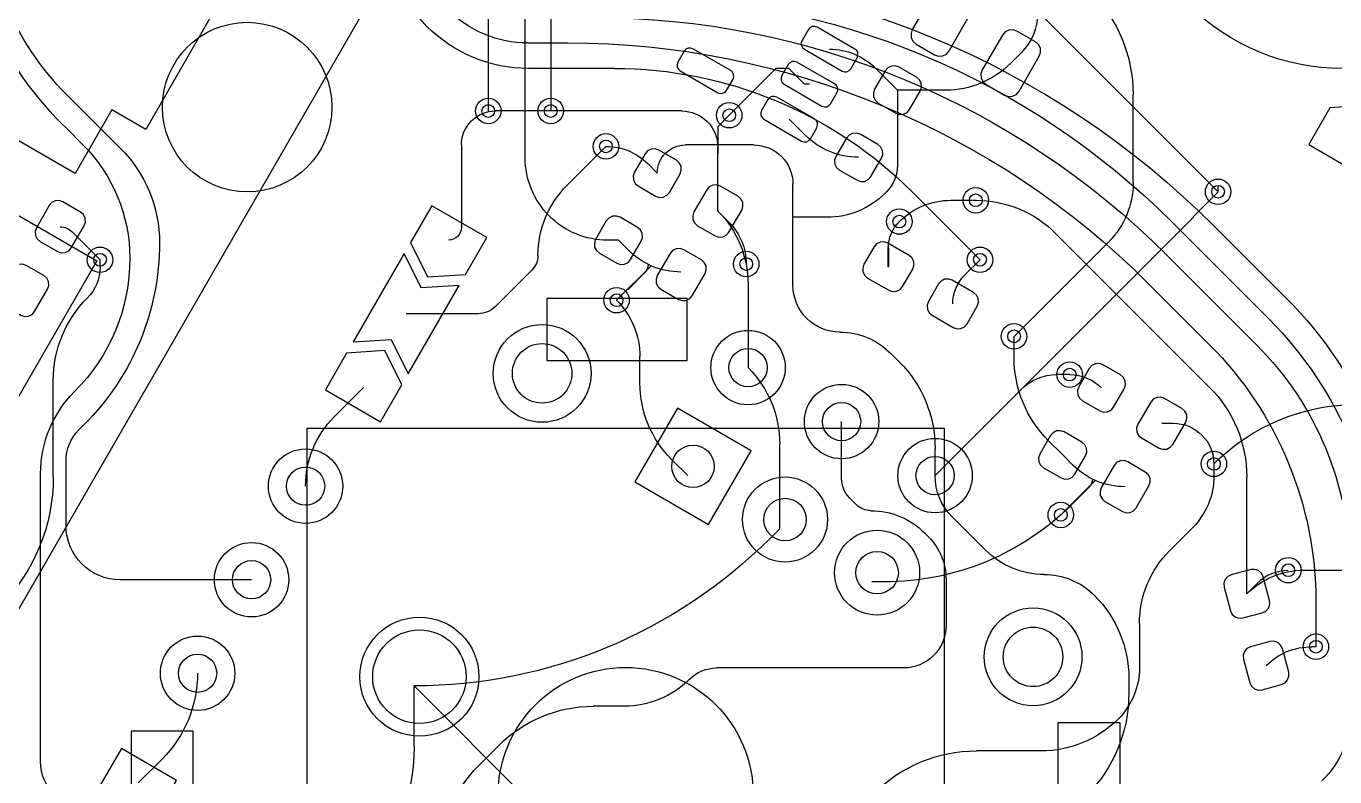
# Model space of a CAD drawing. Header units: millimetres. Extents: x -220 to 263, y -14 to 135.
# Drawn here: x -54.96 to -24.18, y 14.24 to 31.89 of the extents above; entities that cross this region are included whole.
import ezdxf

# ---------------------------------------------------------------- set-up
doc = ezdxf.new("R2010")
doc.units = ezdxf.units.MM
for name, color, linetype, lineweight, true_color in [('livello 10', 6, 'Continuous', 25, 0xff00ff), ('livello 7', 6, 'Continuous', 25, 0xff00ff), ('livello 8', 18, 'Continuous', 25, 0x000000), ('livello 9', 18, 'Continuous', 25, 0x000000)]:
    doc.layers.add(name, color=color, linetype=linetype, lineweight=lineweight, true_color=true_color)

msp = doc.modelspace()

# ---------------------------------------------------------------- linework, layer by layer
at = {"layer": 'livello 10', "color": 6, "true_color": 0xff00ff, "flags": 128}
for points in [[(-50.498, 32.322), (-52.148, 29.464)], [(-53.807, 28.429), (-56.605, 30.044)], [(-52.944, 29.924), (-53.807, 28.429)], [(-52.148, 29.464), (-52.944, 29.924)], [(-57.367, 28.724), (-53.298, 26.374)], [(-53.298, 26.374), (-60.298, 14.25)]]:
    msp.add_lwpolyline(points, dxfattribs=at)
at = {"layer": 'livello 7', "color": 6, "true_color": 0xff00ff, "flags": 128}
for points in [[(-62.882, 4.773), (-46.358, 33.395)], [(-50.498, 32.322), (-52.148, 29.464)], [(-53.807, 28.429), (-56.605, 30.044)], [(-52.944, 29.924), (-53.807, 28.429)], [(-52.148, 29.464), (-52.944, 29.924)], [(-57.367, 28.724), (-53.298, 26.374)], [(-53.298, 26.374), (-60.298, 14.25)], [(-39.41, 25.492), (-42.71, 25.492)], [(-42.71, 25.492), (-42.71, 24.032)], [(-39.41, 24.032), (-39.41, 25.492)], [(-42.71, 24.032), (-39.41, 24.032)], [(-48.36, 22.439), (-33.36, 22.439)], [(-48.36, 22.439), (-48.36, 4.939)], [(-33.36, 4.939), (-33.36, 22.439)], [(-30.69, 15.512), (-30.69, 12.212)], [(-29.23, 15.512), (-30.69, 15.512)], [(-29.23, 12.212), (-29.23, 15.512)], [(-51.03, 15.312), (-52.49, 15.312)], [(-52.49, 15.312), (-52.49, 12.012)], [(-51.03, 12.012), (-51.03, 15.312)]]:
    msp.add_lwpolyline(points, dxfattribs=at)
at = {"layer": 'livello 7', "color": 6, "true_color": 0xff00ff}
msp.add_circle((-40.86, 13.812), 3, dxfattribs=at)
at = {"layer": 'livello 8', "color": 163, "true_color": 0x4d7fc4, "flags": 128}
for points in [[(-54.118, 29.595, -0.198912), (-56.523, 35.399)], [(-54.013, 30.29, -0.198912), (-55.923, 34.899)], [(-43.147, 30.899, -0.414214), (-46.523, 34.274)], [(-43.16, 31.499, -0.414214), (-45.823, 34.162)], [(-41.523, 33.199, -0.198914), (-27.012, 27.189)], [(-40.823, 32.599, -0.198912), (-28.019, 27.296)], [(-24.001, 30.899, -0.198914), (-27.623, 32.399)], [(-41.623, 32.099, -0.198913), (-28.136, 26.513)], [(-42.223, 31.499, -0.198913), (-28.566, 25.842)], [(-41.123, 30.899, -0.198913), (-34.123, 28)], [(-44.723, 29.099, -0.414214), (-43.923, 29.899)], [(-39.538, 29.899, -0.414214), (-38.691, 29.052)], [(-53.627, 29.103, -0.198914), (-52.523, 26.437)], [(-52.742, 29.018, -0.198913), (-51.823, 26.799)], [(-41.323, 29.066, -0.19891), (-40.333, 28.655)], [(-42.922, 26.499, -0.198917), (-42.239, 28.149)], [(-32.623, 27.799, -0.198923), (-30.745, 27.021)], [(-38.691, 27.546, -0.198914), (-37.98, 25.828)], [(-54.16, 27.176, -0.198981), (-53.887, 27.063)], [(-44.723, 27.163, -0.414214), (-45.023, 26.863)], [(-34.681, 26.671, -0.198936), (-34.421, 27.298)], [(-51.823, 26.799, -0.198914), (-53.59, 22.531)], [(-42.923, 26.499, -0.198915), (-43.064, 26.158)], [(-39.56, 26.112, -0.198897), (-40.792, 26.622)], [(-52.522, 26.437, -0.198915), (-53.823, 23.299)], [(-40.33, 26.291, -0.198915), (-40.412, 26.094)], [(-33.165, 25.361, -0.198914), (-32.885, 26.036)], [(-43.922, 25.299, -0.198924), (-44.328, 25.131)], [(-41.072, 25.449, -0.198906), (-40.523, 24.121)], [(-25.323, 25.499, -0.198915), (-22.523, 18.739)], [(-25.723, 24.999, -0.198915), (-23.123, 18.722)], [(-27.122, 24.399, -0.198911), (-24.623, 18.363)], [(-26.015, 24.391, -0.198913), (-23.823, 19.099)], [(-30.912, 22.142, -0.198916), (-31.723, 24.099)], [(-39.778, 21.703, -0.198904), (-40.523, 23.499)], [(-30.414, 23.699, -0.198907), (-29.666, 23.389)], [(-27.122, 23.399, -0.198906), (-26.249, 21.29)], [(-54.623, 21.368, -0.198913), (-53.823, 23.299)], [(-48.389, 21.075, -0.19891), (-47.711, 22.71)], [(-27.979, 22.556, -0.414214), (-27.023, 21.599)], [(-54.023, 21.675, -0.198914), (-53.723, 22.399)], [(-29.11, 21.062, -0.198897), (-30.342, 21.572)], [(-29.88, 21.241, -0.198915), (-29.962, 21.044)], [(-27.023, 21.306, -0.198912), (-27.523, 20.099)], [(-30.354, 20.652, -0.198916), (-34.767, 18.824)], [(-52.755, 18.875, -0.414214), (-54.023, 20.143)], [(-28.772, 17.849, -0.198913), (-28.065, 19.556)], [(-25.992, 18.801, -0.198897), (-25.273, 19.099)], [(-25.796, 16.854, -0.198912), (-24.721, 17.299)], [(-28.773, 16.806, -0.198912), (-29.273, 15.599)], [(-29.272, 15.599, -0.198913), (-31.083, 14.849)], [(-35.022, 13.849, -0.198912), (-32.608, 14.849)], [(-53.523, 13.499, -0.414214), (-54.623, 14.599)]]:
    msp.add_lwpolyline(points, format="xyb", dxfattribs=at)
for points in [[(-26.923, 27.999), (-31.09, 32.166)], [(-43.16, 31.499), (-42.223, 31.499)], [(-41.123, 30.899), (-43.147, 30.899)], [(-52.742, 29.018), (-54.013, 30.29)], [(-39.538, 29.899), (-43.923, 29.899)], [(-23.393, 30.033), (-24.292, 29.975), (-24.792, 29.109), (-23.493, 28.359), (-22.993, 29.225), (-23.393, 30.033)], [(-54.118, 29.595), (-54.023, 29.499)], [(-38.423, 29.799), (-38.691, 29.53)], [(-54.023, 29.499), (-53.627, 29.103)], [(-38.691, 29.53), (-38.691, 28.899)], [(-44.723, 29.099), (-44.723, 27.163)], [(-41.323, 29.066), (-42.239, 28.149)], [(-40.154, 27.898), (-40.067, 27.868), (-39.974, 27.875), (-39.891, 27.916), (-39.83, 27.985), (-39.58, 28.418), (-39.55, 28.506), (-39.556, 28.598), (-39.597, 28.682), (-39.667, 28.743), (-40.078, 28.98), (-40.166, 29.01), (-40.258, 29.004), (-40.342, 28.963), (-40.403, 28.893), (-40.653, 28.46), (-40.682, 28.372), (-40.676, 28.28), (-40.635, 28.197), (-40.566, 28.136), (-40.154, 27.898)], [(-38.691, 28.899), (-38.691, 29.052)], [(-40.116, 28.439), (-40.333, 28.655)], [(-38.691, 27.546), (-38.691, 28.899)], [(-38.754, 26.962), (-38.667, 26.932), (-38.574, 26.938), (-38.491, 26.979), (-38.43, 27.049), (-38.13, 27.568), (-38.1, 27.656), (-38.106, 27.748), (-38.147, 27.832), (-38.217, 27.893), (-38.628, 28.13), (-38.716, 28.16), (-38.808, 28.154), (-38.892, 28.113), (-38.953, 28.043), (-39.253, 27.524), (-39.282, 27.436), (-39.276, 27.343), (-39.235, 27.26), (-39.166, 27.199), (-38.754, 26.962)], [(-26.923, 27.999), (-26.923, 28.15)], [(-54.223, 26.592), (-54.135, 26.562), (-54.043, 26.568), (-53.96, 26.609), (-53.899, 26.679), (-53.599, 27.199), (-53.569, 27.286), (-53.575, 27.379), (-53.616, 27.462), (-53.686, 27.523), (-54.097, 27.761), (-54.185, 27.79), (-54.277, 27.784), (-54.36, 27.743), (-54.421, 27.674), (-54.721, 27.154), (-54.751, 27.066), (-54.745, 26.974), (-54.704, 26.891), (-54.634, 26.83), (-54.223, 26.592)], [(-32.523, 26.399), (-34.123, 28)], [(-45.523, 25.997), (-44.623, 26.055), (-44.123, 26.921), (-45.422, 27.671), (-45.922, 26.805), (-45.523, 25.997)], [(-41.067, 26.318), (-40.979, 26.288), (-40.887, 26.294), (-40.803, 26.335), (-40.742, 26.405), (-40.492, 26.838), (-40.463, 26.925), (-40.469, 27.018), (-40.51, 27.101), (-40.579, 27.162), (-40.991, 27.4), (-41.078, 27.429), (-41.171, 27.423), (-41.254, 27.382), (-41.315, 27.313), (-41.565, 26.88), (-41.595, 26.792), (-41.589, 26.699), (-41.548, 26.616), (-41.478, 26.555), (-41.067, 26.318)], [(-28.019, 27.296), (-25.723, 24.999)], [(-27.012, 27.189), (-25.323, 25.499)], [(-53.887, 27.063), (-53.223, 26.399)], [(-40.792, 26.622), (-41.029, 26.859)], [(-34.107, 26.18), (-34.077, 26.267), (-34.083, 26.36), (-34.124, 26.443), (-34.194, 26.504), (-34.692, 26.792), (-34.78, 26.821), (-34.872, 26.815), (-34.955, 26.774), (-35.016, 26.705), (-35.254, 26.293), (-35.283, 26.206), (-35.277, 26.113), (-35.236, 26.03), (-35.167, 25.969), (-34.669, 25.681), (-34.581, 25.652), (-34.489, 25.658), (-34.405, 25.699), (-34.344, 25.768), (-34.107, 26.18)], [(-27.123, 23.399), (-30.745, 27.021)], [(-45.673, 25.737), (-46.072, 26.545), (-47.272, 24.467), (-46.373, 24.525), (-45.973, 23.717), (-44.773, 25.795), (-45.673, 25.737)], [(-39.617, 25.468), (-39.529, 25.438), (-39.437, 25.444), (-39.353, 25.485), (-39.292, 25.555), (-38.992, 26.074), (-38.963, 26.162), (-38.969, 26.255), (-39.01, 26.338), (-39.079, 26.399), (-39.491, 26.636), (-39.578, 26.666), (-39.671, 26.66), (-39.754, 26.619), (-39.815, 26.549), (-40.115, 26.03), (-40.145, 25.942), (-40.139, 25.849), (-40.098, 25.766), (-40.028, 25.705), (-39.617, 25.468)], [(-34.681, 26.237), (-34.681, 26.671)], [(-28.136, 26.513), (-26.015, 24.391)], [(-55.086, 25.098), (-54.998, 25.068), (-54.905, 25.074), (-54.822, 25.115), (-54.761, 25.185), (-54.461, 25.705), (-54.431, 25.793), (-54.437, 25.885), (-54.478, 25.968), (-54.548, 26.029), (-54.959, 26.267), (-55.047, 26.296), (-55.14, 26.29), (-55.223, 26.249), (-55.284, 26.18), (-55.584, 25.66), (-55.614, 25.572), (-55.608, 25.48), (-55.567, 25.397), (-55.497, 25.336), (-55.086, 25.098)], [(-34.68, 26.236), (-34.681, 26.237)], [(-32.523, 26.399), (-32.885, 26.036)], [(-43.064, 26.158), (-43.923, 25.299)], [(-40.804, 25.702), (-40.412, 26.094)], [(-32.591, 25.305), (-32.562, 25.392), (-32.568, 25.485), (-32.609, 25.568), (-32.678, 25.629), (-33.176, 25.917), (-33.264, 25.946), (-33.356, 25.94), (-33.44, 25.899), (-33.501, 25.83), (-33.738, 25.418), (-33.768, 25.331), (-33.762, 25.238), (-33.721, 25.155), (-33.651, 25.094), (-33.153, 24.806), (-33.065, 24.777), (-32.973, 24.783), (-32.89, 24.824), (-32.829, 24.893), (-32.591, 25.305)], [(-37.98, 25.828), (-37.98, 23.864)], [(-28.566, 25.842), (-27.123, 24.399)], [(-44.328, 25.131), (-46.023, 25.131)], [(-31.723, 24.099), (-31.723, 24.599)], [(-46.523, 24.265), (-47.422, 24.207), (-47.922, 23.341), (-46.623, 22.591), (-46.123, 23.457), (-46.523, 24.265)], [(-40.523, 23.499), (-40.523, 24.121)], [(-29.704, 22.848), (-29.617, 22.818), (-29.524, 22.825), (-29.441, 22.866), (-29.38, 22.935), (-29.13, 23.368), (-29.1, 23.456), (-29.106, 23.548), (-29.147, 23.632), (-29.217, 23.693), (-29.628, 23.93), (-29.716, 23.96), (-29.808, 23.954), (-29.892, 23.913), (-29.953, 23.843), (-30.203, 23.41), (-30.232, 23.322), (-30.226, 23.23), (-30.185, 23.147), (-30.116, 23.086), (-29.704, 22.848)], [(-47.711, 22.71), (-47.023, 23.399)], [(-30.423, 23.699), (-30.414, 23.699)], [(-28.311, 21.971), (-28.223, 21.942), (-28.13, 21.948), (-28.047, 21.989), (-27.986, 22.058), (-27.686, 22.578), (-27.656, 22.666), (-27.662, 22.758), (-27.703, 22.841), (-27.773, 22.902), (-28.184, 23.14), (-28.272, 23.17), (-28.365, 23.164), (-28.448, 23.123), (-28.509, 23.053), (-28.809, 22.533), (-28.839, 22.446), (-28.833, 22.353), (-28.792, 22.27), (-28.722, 22.209), (-28.311, 21.971)], [(-37.909, 21.907), (-39.641, 22.907), (-40.641, 21.174), (-38.909, 20.174), (-37.909, 21.907)], [(-53.723, 22.399), (-53.59, 22.531)], [(-28.248, 22.556), (-27.979, 22.556)], [(-30.617, 21.268), (-30.529, 21.238), (-30.437, 21.244), (-30.353, 21.285), (-30.292, 21.355), (-30.042, 21.788), (-30.013, 21.875), (-30.019, 21.968), (-30.06, 22.051), (-30.129, 22.112), (-30.541, 22.35), (-30.628, 22.379), (-30.721, 22.373), (-30.804, 22.332), (-30.865, 22.263), (-31.115, 21.83), (-31.145, 21.742), (-31.139, 21.649), (-31.098, 21.566), (-31.028, 21.505), (-30.617, 21.268)], [(-30.579, 21.809), (-30.912, 22.142)], [(-54.023, 20.143), (-54.023, 21.675)], [(-39.4, 21.324), (-39.778, 21.703)], [(-30.342, 21.572), (-30.579, 21.809)], [(-29.173, 20.478), (-29.085, 20.448), (-28.993, 20.454), (-28.91, 20.495), (-28.849, 20.564), (-28.549, 21.084), (-28.519, 21.172), (-28.525, 21.264), (-28.566, 21.347), (-28.636, 21.408), (-29.047, 21.646), (-29.135, 21.676), (-29.227, 21.67), (-29.31, 21.629), (-29.371, 21.559), (-29.671, 21.039), (-29.701, 20.952), (-29.695, 20.859), (-29.654, 20.776), (-29.584, 20.715), (-29.173, 20.478)], [(-27.023, 21.599), (-27.023, 21.306)], [(-54.623, 14.599), (-54.623, 21.368)], [(-26.249, 18.544), (-26.249, 21.29)], [(-30.354, 20.652), (-29.962, 21.044)], [(-27.523, 20.099), (-28.065, 19.556)], [(-25.884, 18.098), (-25.801, 18.139), (-25.739, 18.209), (-25.71, 18.297), (-25.716, 18.389), (-25.865, 18.945), (-25.906, 19.028), (-25.975, 19.089), (-26.063, 19.119), (-26.155, 19.113), (-26.614, 18.99), (-26.697, 18.949), (-26.758, 18.879), (-26.788, 18.791), (-26.782, 18.699), (-26.633, 18.143), (-26.592, 18.06), (-26.523, 17.999), (-26.435, 17.969), (-26.342, 17.976), (-25.884, 18.098)], [(-49.659, 18.875), (-52.755, 18.875)], [(-34.767, 18.824), (-35.07, 18.824)], [(-25.992, 18.801), (-26.249, 18.544)], [(-24.623, 18.363), (-24.623, 17.299)], [(-28.773, 17.849), (-28.773, 16.806)], [(-25.431, 16.408), (-25.348, 16.449), (-25.287, 16.519), (-25.257, 16.607), (-25.263, 16.699), (-25.412, 17.254), (-25.453, 17.338), (-25.522, 17.399), (-25.61, 17.428), (-25.703, 17.422), (-26.161, 17.299), (-26.244, 17.258), (-26.306, 17.189), (-26.335, 17.101), (-26.329, 17.009), (-26.18, 16.453), (-26.139, 16.37), (-26.07, 16.309), (-25.982, 16.279), (-25.89, 16.285), (-25.431, 16.408)], [(-24.623, 17.299), (-24.721, 17.299)], [(-43.133, 13.678), (-45.835, 16.379)], [(-31.083, 14.849), (-32.608, 14.849)]]:
    msp.add_lwpolyline(points, dxfattribs=at)
at = {"layer": 'livello 8', "color": 7}
for centre, radius in [((-49.761, 29.99), 1.994), ((-44.091, 29.899), 0.15), ((-42.623, 29.899), 0.15), ((-38.423, 29.799), 0.15), ((-41.323, 29.066), 0.15), ((-26.923, 27.999), 0.15), ((-32.623, 27.799), 0.15), ((-34.421, 27.298), 0.15), ((-53.223, 26.399), 0.15), ((-32.523, 26.399), 0.15), ((-38.023, 26.299), 0.15), ((-41.073, 25.449), 0.15), ((-31.723, 24.599), 0.15), ((-42.824, 23.728), 0.7), ((-42.824, 23.728), 0.7), ((-37.98, 23.864), 0.45), ((-30.414, 23.699), 0.15), ((-35.78, 22.594), 0.45), ((-39.275, 21.541), 0.5), ((-33.58, 21.324), 0.45), ((-27.023, 21.599), 0.15), ((-48.389, 21.075), 0.45), ((-48.389, 21.075), 0.45), ((-37.11, 20.291), 0.5), ((-30.623, 20.399), 0.15), ((-34.945, 19.041), 0.5), ((-49.659, 18.875), 0.45), ((-49.659, 18.875), 0.45), ((-25.273, 19.099), 0.15), ((-45.71, 16.595), 1.1), ((-31.276, 17.061), 0.7), ((-31.276, 17.061), 0.7), ((-24.623, 17.299), 0.15), ((-50.929, 16.676), 0.45), ((-50.929, 16.676), 0.45)]:
    msp.add_circle(centre, radius, dxfattribs=at)
at = {"layer": 'livello 8', "color": 7, "true_color": 0xececec}
for centre in [(-44.091, 29.899), (-42.623, 29.899), (-38.423, 29.799), (-41.323, 29.066), (-32.623, 27.799), (-26.923, 27.999), (-34.421, 27.298), (-53.223, 26.399), (-38.023, 26.299), (-32.523, 26.399), (-41.073, 25.449), (-31.723, 24.599), (-30.414, 23.699), (-27.023, 21.599), (-30.623, 20.399), (-25.273, 19.099), (-24.623, 17.299)]:
    msp.add_circle(centre, 0.3, dxfattribs=at)
at = {"layer": 'livello 8', "color": 163, "true_color": 0x4d7fc4}
for centre, radius in [((-42.824, 23.728), 1.15), ((-42.824, 23.728), 1.15), ((-37.98, 23.864), 0.875), ((-35.78, 22.594), 0.875), ((-33.58, 21.324), 0.875), ((-48.389, 21.075), 0.875), ((-48.389, 21.075), 0.875), ((-37.11, 20.291), 1), ((-34.945, 19.041), 1), ((-49.659, 18.875), 0.875), ((-49.659, 18.875), 0.875), ((-31.276, 17.061), 1.15), ((-31.276, 17.061), 1.15), ((-45.71, 16.595), 1.4), ((-50.929, 16.676), 0.875), ((-50.929, 16.676), 0.875)]:
    msp.add_circle(centre, radius, dxfattribs=at)
at = {"layer": 'livello 9', "color": 22, "true_color": 0xc83434, "flags": 128}
for points in [[(-43.223, 28.799), (-43.223, 32.799)], [(-32.775, 32.135), (-32.743, 32.228), (-32.75, 32.325), (-32.793, 32.413), (-32.866, 32.477), (-33.299, 32.727), (-33.392, 32.758), (-33.489, 32.752), (-33.576, 32.709), (-33.641, 32.635), (-34.116, 31.813), (-34.147, 31.72), (-34.141, 31.623), (-34.098, 31.535), (-34.024, 31.471), (-33.591, 31.221), (-33.499, 31.19), (-33.402, 31.196), (-33.314, 31.239), (-33.25, 31.313), (-32.775, 32.135)], [(-44.091, 32.599), (-44.091, 29.899)], [(-42.623, 32.307), (-42.623, 29.899)], [(-35.414, 31.152), (-35.395, 31.207), (-35.399, 31.265), (-35.425, 31.318), (-35.469, 31.356), (-36.356, 31.869), (-36.412, 31.888), (-36.47, 31.884), (-36.523, 31.858), (-36.561, 31.814), (-36.711, 31.554), (-36.73, 31.499), (-36.726, 31.44), (-36.7, 31.388), (-36.656, 31.349), (-35.769, 30.837), (-35.713, 30.818), (-35.655, 30.822), (-35.602, 30.848), (-35.564, 30.892), (-35.414, 31.152)], [(-31.129, 31.185), (-31.098, 31.278), (-31.104, 31.375), (-31.147, 31.463), (-31.221, 31.527), (-31.654, 31.777), (-31.746, 31.808), (-31.843, 31.802), (-31.931, 31.759), (-31.995, 31.685), (-32.47, 30.863), (-32.502, 30.77), (-32.495, 30.673), (-32.452, 30.585), (-32.379, 30.521), (-31.946, 30.271), (-31.853, 30.24), (-31.756, 30.246), (-31.669, 30.289), (-31.604, 30.363), (-31.129, 31.185)], [(-38.334, 30.644), (-38.315, 30.699), (-38.319, 30.757), (-38.345, 30.81), (-38.389, 30.849), (-39.276, 31.361), (-39.332, 31.38), (-39.39, 31.376), (-39.443, 31.35), (-39.481, 31.306), (-39.631, 31.046), (-39.65, 30.991), (-39.646, 30.932), (-39.62, 30.88), (-39.576, 30.841), (-38.689, 30.329), (-38.633, 30.31), (-38.575, 30.314), (-38.522, 30.34), (-38.484, 30.384), (-38.334, 30.644)], [(-31.553, 31.27), (-31.8, 31.024)], [(-37.323, 30.899), (-38.423, 29.799)], [(-37.023, 30.899), (-37.323, 30.899)], [(-35.889, 30.329), (-35.87, 30.384), (-35.874, 30.443), (-35.9, 30.495), (-35.944, 30.534), (-36.831, 31.046), (-36.887, 31.065), (-36.945, 31.061), (-36.998, 31.035), (-37.036, 30.991), (-37.186, 30.732), (-37.205, 30.676), (-37.201, 30.618), (-37.175, 30.565), (-37.131, 30.527), (-36.244, 30.014), (-36.188, 29.995), (-36.13, 29.999), (-36.077, 30.025), (-36.039, 30.069), (-35.889, 30.329)], [(-36.654, 30.53), (-37.023, 30.899)], [(-34.504, 29.848), (-34.417, 29.818), (-34.324, 29.825), (-34.241, 29.866), (-34.18, 29.935), (-33.93, 30.368), (-33.9, 30.456), (-33.906, 30.548), (-33.947, 30.632), (-34.017, 30.693), (-34.428, 30.93), (-34.516, 30.96), (-34.608, 30.954), (-34.692, 30.913), (-34.753, 30.843), (-35.003, 30.41), (-35.032, 30.322), (-35.026, 30.23), (-34.985, 30.147), (-34.916, 30.086), (-34.504, 29.848)], [(-34.466, 30.389), (-34.983, 30.906)], [(-36.537, 30.53), (-36.654, 30.53)], [(-36.364, 29.506), (-36.345, 29.562), (-36.349, 29.62), (-36.375, 29.672), (-36.419, 29.711), (-37.306, 30.224), (-37.362, 30.242), (-37.42, 30.239), (-37.473, 30.213), (-37.511, 30.169), (-37.661, 29.909), (-37.68, 29.853), (-37.676, 29.795), (-37.65, 29.743), (-37.606, 29.704), (-36.719, 29.191), (-36.663, 29.173), (-36.605, 29.176), (-36.552, 29.202), (-36.514, 29.246), (-36.364, 29.506)], [(-33.332, 30.389), (-34.466, 30.389)], [(-34.466, 30.389), (-34.466, 28.618)], [(-28.923, 28.199), (-28.923, 30.285)], [(-23.393, 30.033), (-24.292, 29.975), (-24.792, 29.109), (-23.493, 28.359), (-22.993, 29.225), (-23.393, 30.033)], [(-36.633, 29.328), (-37.012, 29.707)], [(-35.417, 28.268), (-35.329, 28.238), (-35.237, 28.244), (-35.153, 28.285), (-35.092, 28.355), (-34.842, 28.788), (-34.813, 28.875), (-34.819, 28.968), (-34.86, 29.051), (-34.929, 29.112), (-35.341, 29.35), (-35.428, 29.379), (-35.521, 29.373), (-35.604, 29.332), (-35.665, 29.263), (-35.915, 28.83), (-35.945, 28.742), (-35.939, 28.649), (-35.898, 28.566), (-35.828, 28.505), (-35.417, 28.268)], [(-40.154, 27.898), (-40.067, 27.868), (-39.974, 27.875), (-39.891, 27.916), (-39.83, 27.985), (-39.58, 28.418), (-39.55, 28.506), (-39.556, 28.598), (-39.597, 28.682), (-39.667, 28.743), (-40.078, 28.98), (-40.166, 29.01), (-40.258, 29.004), (-40.342, 28.963), (-40.403, 28.893), (-40.653, 28.46), (-40.682, 28.372), (-40.676, 28.28), (-40.635, 28.197), (-40.566, 28.136), (-40.154, 27.898)], [(-37.848, 29.099), (-39.457, 29.099)], [(-40.116, 28.439), (-40.333, 28.655)], [(-38.754, 26.962), (-38.667, 26.932), (-38.574, 26.938), (-38.491, 26.979), (-38.43, 27.049), (-38.13, 27.568), (-38.1, 27.656), (-38.106, 27.748), (-38.147, 27.832), (-38.217, 27.893), (-38.628, 28.13), (-38.716, 28.16), (-38.808, 28.154), (-38.892, 28.113), (-38.953, 28.043), (-39.253, 27.524), (-39.282, 27.436), (-39.276, 27.343), (-39.235, 27.26), (-39.166, 27.199), (-38.754, 26.962)], [(-36.923, 27.399), (-36.923, 28.174)], [(-54.223, 26.592), (-54.135, 26.562), (-54.043, 26.568), (-53.96, 26.609), (-53.899, 26.679), (-53.599, 27.199), (-53.569, 27.286), (-53.575, 27.379), (-53.616, 27.462), (-53.686, 27.523), (-54.097, 27.761), (-54.185, 27.79), (-54.277, 27.784), (-54.36, 27.743), (-54.421, 27.674), (-54.721, 27.154), (-54.751, 27.066), (-54.745, 26.974), (-54.704, 26.891), (-54.634, 26.83), (-54.223, 26.592)], [(-34.723, 27.999), (-34.757, 27.965)], [(-33.212, 27.799), (-32.623, 27.799)], [(-27.493, 27.428), (-26.923, 27.999)], [(-41.067, 26.318), (-40.979, 26.288), (-40.887, 26.294), (-40.803, 26.335), (-40.742, 26.405), (-40.492, 26.838), (-40.463, 26.925), (-40.469, 27.018), (-40.51, 27.101), (-40.579, 27.162), (-40.991, 27.4), (-41.078, 27.429), (-41.171, 27.423), (-41.254, 27.382), (-41.315, 27.313), (-41.565, 26.88), (-41.595, 26.792), (-41.589, 26.699), (-41.548, 26.616), (-41.478, 26.555), (-41.067, 26.318)], [(-38.691, 27.546), (-38.431, 27.286)], [(-36.123, 27.399), (-36.923, 27.399)], [(-36.923, 25.799), (-36.923, 27.399)], [(-31.547, 23.358), (-27.505, 27.399)], [(-53.223, 26.399), (-53.887, 27.063)], [(-41.029, 26.859), (-41.282, 26.859)], [(-40.792, 26.622), (-41.029, 26.859)], [(-34.107, 26.18), (-34.077, 26.267), (-34.083, 26.36), (-34.124, 26.443), (-34.194, 26.504), (-34.692, 26.792), (-34.78, 26.821), (-34.872, 26.815), (-34.955, 26.774), (-35.016, 26.705), (-35.254, 26.293), (-35.283, 26.206), (-35.277, 26.113), (-35.236, 26.03), (-35.167, 25.969), (-34.669, 25.681), (-34.581, 25.652), (-34.489, 25.658), (-34.405, 25.699), (-34.344, 25.768), (-34.107, 26.18)], [(-31.723, 24.599), (-29.488, 26.833)], [(-39.617, 25.468), (-39.529, 25.438), (-39.437, 25.444), (-39.353, 25.485), (-39.292, 25.555), (-38.992, 26.074), (-38.963, 26.162), (-38.969, 26.255), (-39.01, 26.338), (-39.079, 26.399), (-39.491, 26.636), (-39.578, 26.666), (-39.671, 26.66), (-39.754, 26.619), (-39.815, 26.549), (-40.115, 26.03), (-40.145, 25.942), (-40.139, 25.849), (-40.098, 25.766), (-40.028, 25.705), (-39.617, 25.468)], [(-34.68, 26.673), (-34.68, 26.236)], [(-55.086, 25.098), (-54.998, 25.068), (-54.905, 25.074), (-54.822, 25.115), (-54.761, 25.185), (-54.461, 25.705), (-54.431, 25.793), (-54.437, 25.885), (-54.478, 25.968), (-54.548, 26.029), (-54.959, 26.267), (-55.047, 26.296), (-55.14, 26.29), (-55.223, 26.249), (-55.284, 26.18), (-55.584, 25.66), (-55.614, 25.572), (-55.608, 25.48), (-55.567, 25.397), (-55.497, 25.336), (-55.086, 25.098)], [(-53.223, 26.223), (-53.223, 26.399)], [(-41.073, 25.449), (-40.262, 26.259)], [(-32.885, 26.036), (-32.523, 26.399)], [(-32.591, 25.305), (-32.562, 25.392), (-32.568, 25.485), (-32.609, 25.568), (-32.678, 25.629), (-33.176, 25.917), (-33.264, 25.946), (-33.356, 25.94), (-33.44, 25.899), (-33.501, 25.83), (-33.738, 25.418), (-33.768, 25.331), (-33.762, 25.238), (-33.721, 25.155), (-33.651, 25.094), (-33.153, 24.806), (-33.065, 24.777), (-32.973, 24.783), (-32.89, 24.824), (-32.829, 24.893), (-32.591, 25.305)], [(-34.423, 23.999), (-34.628, 24.204)], [(-29.704, 22.848), (-29.617, 22.818), (-29.524, 22.825), (-29.441, 22.866), (-29.38, 22.935), (-29.13, 23.368), (-29.1, 23.456), (-29.106, 23.548), (-29.147, 23.632), (-29.217, 23.693), (-29.628, 23.93), (-29.716, 23.96), (-29.808, 23.954), (-29.892, 23.913), (-29.953, 23.843), (-30.203, 23.41), (-30.232, 23.322), (-30.226, 23.23), (-30.185, 23.147), (-30.116, 23.086), (-29.704, 22.848)], [(-54.323, 21.299), (-54.323, 23.568)], [(-30.414, 23.699), (-30.723, 23.699)], [(-31.547, 23.358), (-33.58, 21.324)], [(-28.311, 21.971), (-28.223, 21.942), (-28.13, 21.948), (-28.047, 21.989), (-27.986, 22.058), (-27.686, 22.578), (-27.656, 22.666), (-27.662, 22.758), (-27.703, 22.841), (-27.773, 22.902), (-28.184, 23.14), (-28.272, 23.17), (-28.365, 23.164), (-28.448, 23.123), (-28.509, 23.053), (-28.809, 22.533), (-28.839, 22.446), (-28.833, 22.353), (-28.792, 22.27), (-28.722, 22.209), (-28.311, 21.971)], [(-37.909, 21.907), (-39.641, 22.907), (-40.641, 21.174), (-38.909, 20.174), (-37.909, 21.907)], [(-35.78, 21.255), (-35.78, 22.594)], [(-28.248, 22.556), (-27.979, 22.556)], [(-30.617, 21.268), (-30.529, 21.238), (-30.437, 21.244), (-30.353, 21.285), (-30.292, 21.355), (-30.042, 21.788), (-30.013, 21.875), (-30.019, 21.968), (-30.06, 22.051), (-30.129, 22.112), (-30.541, 22.35), (-30.628, 22.379), (-30.721, 22.373), (-30.804, 22.332), (-30.865, 22.263), (-31.115, 21.83), (-31.145, 21.742), (-31.139, 21.649), (-31.098, 21.566), (-31.028, 21.505), (-30.617, 21.268)], [(-37.235, 20.074), (-37.235, 22.066)], [(-33.58, 21.324), (-33.58, 21.965)], [(-30.342, 21.572), (-30.579, 21.809)], [(-29.173, 20.478), (-29.085, 20.448), (-28.993, 20.454), (-28.91, 20.495), (-28.849, 20.564), (-28.549, 21.084), (-28.519, 21.172), (-28.525, 21.264), (-28.566, 21.347), (-28.636, 21.408), (-29.047, 21.646), (-29.135, 21.676), (-29.227, 21.67), (-29.31, 21.629), (-29.371, 21.559), (-29.671, 21.039), (-29.701, 20.952), (-29.695, 20.859), (-29.654, 20.776), (-29.584, 20.715), (-29.173, 20.478)], [(-30.623, 20.399), (-29.812, 21.209)], [(-35.432, 20.64), (-35.591, 20.799)], [(-33.179, 20.355), (-32.923, 20.099)], [(-37.235, 20.074), (-37.462, 19.847)], [(-32.923, 20.099), (-32.388, 19.565)], [(-33.736, 19.885), (-33.827, 19.975)], [(-25.884, 18.098), (-25.801, 18.139), (-25.739, 18.209), (-25.71, 18.297), (-25.716, 18.389), (-25.865, 18.945), (-25.906, 19.028), (-25.975, 19.089), (-26.063, 19.119), (-26.155, 19.113), (-26.614, 18.99), (-26.697, 18.949), (-26.758, 18.879), (-26.788, 18.791), (-26.782, 18.699), (-26.633, 18.143), (-26.592, 18.06), (-26.523, 17.999), (-26.435, 17.969), (-26.342, 17.976), (-25.884, 18.098)], [(-24.91, 19.099), (-23.773, 19.099)], [(-33.323, 18.886), (-33.323, 17.799)], [(-25.431, 16.408), (-25.348, 16.449), (-25.287, 16.519), (-25.257, 16.607), (-25.263, 16.699), (-25.412, 17.254), (-25.453, 17.338), (-25.522, 17.399), (-25.61, 17.428), (-25.703, 17.422), (-26.161, 17.299), (-26.244, 17.258), (-26.306, 17.189), (-26.335, 17.101), (-26.329, 17.009), (-26.18, 16.453), (-26.139, 16.37), (-26.07, 16.309), (-25.982, 16.279), (-25.89, 16.285), (-25.431, 16.408)], [(-24.623, 17.299), (-24.721, 17.299)], [(-34.323, 16.799), (-38.722, 16.799)], [(-45.835, 14.95), (-45.835, 16.379)], [(-29.023, 16.561), (-29.023, 16.199)], [(-40.895, 15.899), (-41.623, 15.899)], [(-52.823, 13.233), (-51.923, 13.291), (-51.423, 14.157), (-52.722, 14.907), (-53.222, 14.041), (-52.823, 13.233)], [(-43.842, 14.98), (-44.323, 14.499)], [(-51.765, 14.656), (-52.323, 14.099)]]:
    msp.add_lwpolyline(points, dxfattribs=at)
for points in [[(-29.922, 32.699, -0.198909), (-28.923, 30.285)], [(-31.169, 32.199, -0.198916), (-31.553, 31.27)], [(-36.062, 31.353, -0.198918), (-34.983, 30.906)], [(-31.8, 31.024, -0.198909), (-33.332, 30.389)], [(-35.379, 28.809, -0.198914), (-36.633, 29.328)], [(-41.323, 29.066, -0.19891), (-40.333, 28.655)], [(-40.116, 28.439, -0.414214), (-39.457, 29.099)], [(-37.848, 29.099, -0.414214), (-36.923, 28.174)], [(-41.282, 26.859, -0.414214), (-43.223, 28.799)], [(-34.466, 28.618, -0.198904), (-34.723, 27.999)], [(-28.922, 28.199, -0.198912), (-29.488, 26.833)], [(-34.757, 27.965, -0.198912), (-36.123, 27.399)], [(-34.421, 27.298, -0.198901), (-33.212, 27.799)], [(-27.505, 27.399, -0.199115), (-27.493, 27.428)], [(-54.16, 27.176, -0.198981), (-53.887, 27.063)], [(-38.431, 27.286, -0.198915), (-38.023, 26.299)], [(-34.68, 26.673, -0.198915), (-34.421, 27.298)], [(-39.56, 26.112, -0.198897), (-40.792, 26.622)], [(-53.222, 26.223, -0.198924), (-53.523, 25.499)], [(-33.165, 25.361, -0.198914), (-32.885, 26.036)], [(-35.823, 24.699, -0.414214), (-36.923, 25.799)], [(-54.323, 23.568, -0.198913), (-53.523, 25.499)], [(-35.823, 24.699, -0.198911), (-34.628, 24.204)], [(-37.98, 23.864, -0.198913), (-37.235, 22.066)], [(-34.422, 23.999, -0.198908), (-33.58, 21.965)], [(-31.547, 23.358, -0.198912), (-30.723, 23.699)], [(-30.414, 23.699, -0.198907), (-29.666, 23.389)], [(-27.023, 21.599, -0.198912), (-23.643, 22.999)], [(-27.979, 22.556, -0.414214), (-27.023, 21.599)], [(-29.11, 21.062, -0.198897), (-30.342, 21.572)], [(-54.322, 21.299, -0.198912), (-55.595, 18.226)], [(-35.591, 20.799, -0.198906), (-35.78, 21.255)], [(-33.179, 20.355, -0.198907), (-33.58, 21.324)], [(-35.091, 20.499, -0.198915), (-35.432, 20.64)], [(-35.091, 20.499, -0.198913), (-33.827, 19.975)], [(-37.462, 19.847, -0.198913), (-45.835, 16.379)], [(-33.736, 19.885, -0.198914), (-33.323, 18.886)], [(-31.023, 18.999, -0.198898), (-32.388, 19.565)], [(-26.249, 18.544, -0.198901), (-24.91, 19.099)], [(-31.023, 18.999, -0.198911), (-29.828, 18.504)], [(-29.828, 18.504, -0.19892), (-29.023, 16.561)], [(-33.323, 17.799, -0.414214), (-34.323, 16.799)], [(-25.796, 16.854, -0.198912), (-24.721, 17.299)], [(-50.929, 16.676, -0.198919), (-51.765, 14.656)], [(-39.359, 16.535, -0.198909), (-38.722, 16.799)], [(-39.359, 16.535, -0.198906), (-40.895, 15.899)], [(-29.023, 16.199, -0.198907), (-30.012, 13.809)], [(-43.842, 14.98, -0.198906), (-41.623, 15.899)], [(-23.773, 15.849, -0.198913), (-24.48, 14.142)], [(-45.835, 14.95, -0.198911), (-47.223, 11.599)], [(-45.223, 12.326, -0.198912), (-44.323, 14.499)]]:
    msp.add_lwpolyline(points, format="xyb", dxfattribs=at)
at = {"layer": 'livello 9', "color": 7}
for centre, radius in [((-49.761, 29.99), 1.994), ((-44.091, 29.899), 0.15), ((-42.623, 29.899), 0.15), ((-38.423, 29.799), 0.15), ((-41.323, 29.066), 0.15), ((-26.923, 27.999), 0.15), ((-32.623, 27.799), 0.15), ((-34.421, 27.298), 0.15), ((-53.223, 26.399), 0.15), ((-32.523, 26.399), 0.15), ((-38.023, 26.299), 0.15), ((-41.073, 25.449), 0.15), ((-31.723, 24.599), 0.15), ((-42.824, 23.728), 0.7), ((-42.824, 23.728), 0.7), ((-37.98, 23.864), 0.45), ((-30.414, 23.699), 0.15), ((-35.78, 22.594), 0.45), ((-39.275, 21.541), 0.5), ((-33.58, 21.324), 0.45), ((-27.023, 21.599), 0.15), ((-48.389, 21.075), 0.45), ((-48.389, 21.075), 0.45), ((-37.11, 20.291), 0.5), ((-30.623, 20.399), 0.15), ((-34.945, 19.041), 0.5), ((-49.659, 18.875), 0.45), ((-49.659, 18.875), 0.45), ((-25.273, 19.099), 0.15), ((-45.71, 16.595), 1.1), ((-31.276, 17.061), 0.7), ((-31.276, 17.061), 0.7), ((-24.623, 17.299), 0.15), ((-50.929, 16.676), 0.45), ((-50.929, 16.676), 0.45)]:
    msp.add_circle(centre, radius, dxfattribs=at)
at = {"layer": 'livello 9', "color": 7, "true_color": 0xececec}
for centre in [(-44.091, 29.899), (-42.623, 29.899), (-38.423, 29.799), (-41.323, 29.066), (-32.623, 27.799), (-26.923, 27.999), (-34.421, 27.298), (-53.223, 26.399), (-38.023, 26.299), (-32.523, 26.399), (-41.073, 25.449), (-31.723, 24.599), (-30.414, 23.699), (-27.023, 21.599), (-30.623, 20.399), (-25.273, 19.099), (-24.623, 17.299)]:
    msp.add_circle(centre, 0.3, dxfattribs=at)
at = {"layer": 'livello 9', "color": 22, "true_color": 0xc83434}
for centre, radius in [((-42.824, 23.728), 1.15), ((-42.824, 23.728), 1.15), ((-37.98, 23.864), 0.875), ((-35.78, 22.594), 0.875), ((-33.58, 21.324), 0.875), ((-48.389, 21.075), 0.875), ((-48.389, 21.075), 0.875), ((-37.11, 20.291), 1), ((-34.945, 19.041), 1), ((-49.659, 18.875), 0.875), ((-49.659, 18.875), 0.875), ((-31.276, 17.061), 1.15), ((-31.276, 17.061), 1.15), ((-45.71, 16.595), 1.4), ((-50.929, 16.676), 0.875), ((-50.929, 16.676), 0.875)]:
    msp.add_circle(centre, radius, dxfattribs=at)

doc.saveas('drawing.dxf')
